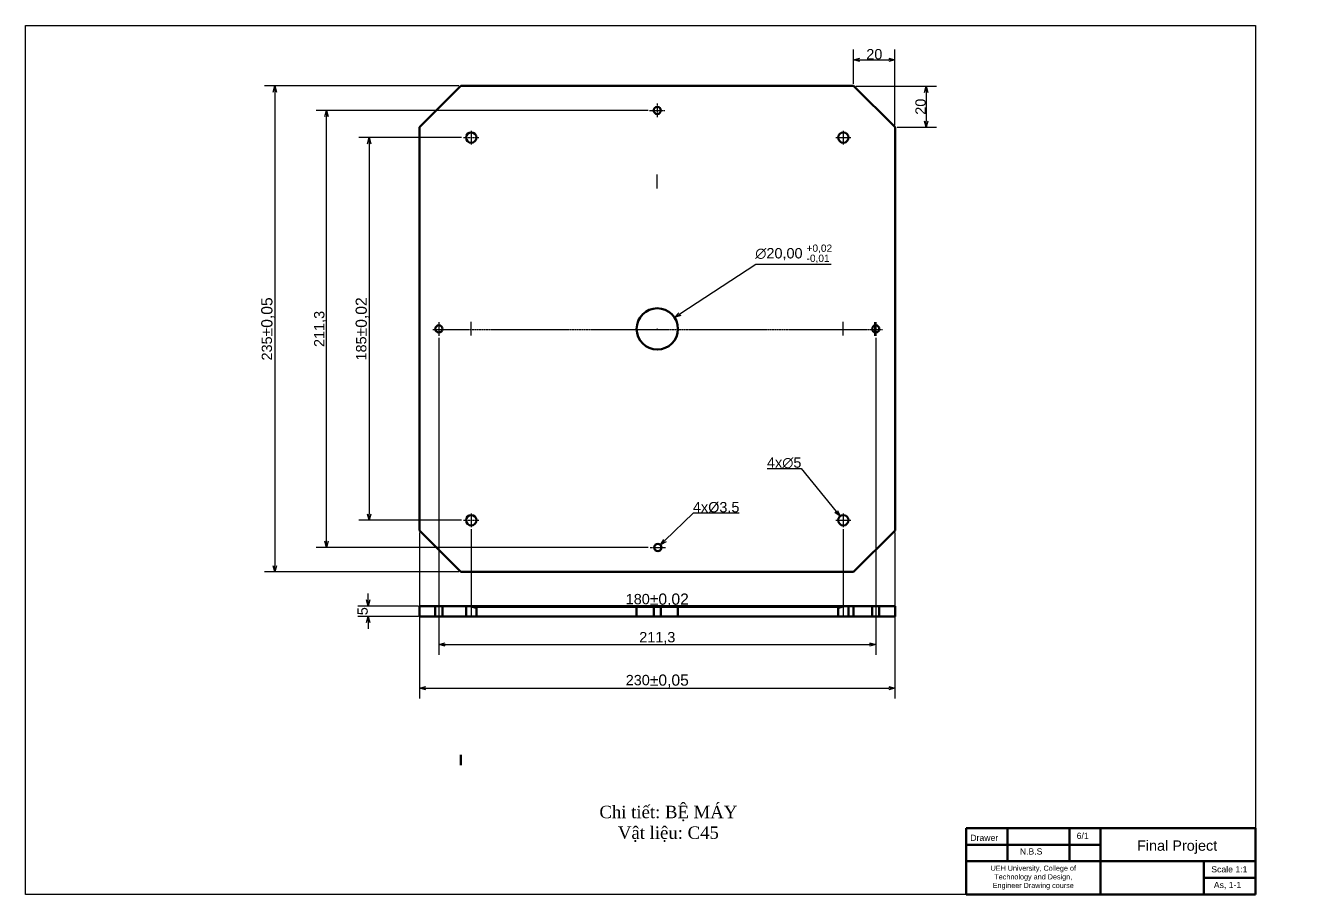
# Model space of a CAD drawing. Header units: inches. Extents: x 632 to 5727, y -9589 to -3994.
# Drawn here: x 632 to 1252, y -5701 to -5281 of the extents above; entities that cross this region are included whole.
import ezdxf

# ---------------------------------------------------------------- set-up
doc = ezdxf.new("R2010")
doc.units = ezdxf.units.IN
doc.header["$MEASUREMENT"] = 0
doc.linetypes.add('CENTER2', pattern=[1.125, 0.75, -0.125, 0.125, -0.125])
for name, color, linetype, lineweight, plot in [('center line', 5, 'CENTER2', 25, False), ('Dimension line', 3, 'Continuous', 25, False), ('visible line', 7, 'Continuous', 50, False)]:
    doc.layers.add(name, color=color, linetype=linetype, lineweight=lineweight, plot=plot)
doc.styles.get("Standard").update_dxf_attribs({"font": 'arial.ttf'})
doc.dimstyles.new('ISO A3', dxfattribs={"dimtxt": 5, "dimasz": 3, "dimexe": 5, "dimexo": 1, "dimgap": 0.09, "dimtad": 1, "dimtoh": 1, "dimdec": 0, "dimzin": 0, "dimdsep": 46, "dimtxsty": 'Standard', "dimblk": 'OPEN30', "dimcen": 0.09, "dimclrd": 256, "dimclre": 256, "dimadec": 0, "dimazin": 0, "dimtfac": 1, "dimtdec": 0, "dimtofl": 0, "dimtmove": 0, "dimatfit": 3, "dimldrblk": 'OPEN30', "dimfxl": 1, "dimtolj": 1, "dimtzin": 0, "dimarcsym": 0})

# ---------------------------------------------------------------- blocks, each defined once
blk = doc.blocks.new('_Open30')
at = {"color": 0, "linetype": 'ByBlock', "lineweight": -2}
for p, q in [((-1, 0.27), (0, 0)), ((0, 0), (-1, -0.27)), ((0, 0), (-1, 0))]:
    blk.add_line(p, q, dxfattribs=at)
blk = doc.blocks.new('*D55')
at = {"layer": 'Defpoints', "color": 0, "transparency": 16777216}
for p in [(797.72, -5561.32), (823.11, -5561.32, -4115.75), (823.11, -5566.32, -4115.75)]:
    blk.add_point(p, dxfattribs=at)
at = {"layer": 'Dimension line', "lineweight": -2, "transparency": 16777216}
for p, q in [((797.72, -5558.32), (797.72, -5555.32)), ((822.11, -5561.32), (792.72, -5561.32)), ((822.11, -5566.32), (792.72, -5566.32)), ((797.72, -5569.32), (797.72, -5572.32))]:
    blk.add_line(p, q, dxfattribs=at)
at = {"layer": 'Dimension line', "lineweight": -2, "transparency": 16777216, "xscale": 3, "yscale": 3, "zscale": 3}
for p, rotation in [((797.72, -5561.32), 270), ((797.72, -5566.32), 90)]:
    blk.add_blockref('_Open30', p, dxfattribs=dict(at, rotation=rotation))
at = {"layer": 'Dimension line', "color": 0, "transparency": 16777216, "insert": (795.08, -5563.82), "char_height": 5, "attachment_point": 5, "rotation": 90}
blk.add_mtext('\\A1;5', dxfattribs=at)
blk = doc.blocks.new('*D56')
at = {"layer": 'Defpoints', "color": 0, "transparency": 16777216}
for p in [(822.62, -5524.86), (1052.62, -5524.86), (1052.62, -5600.98)]:
    blk.add_point(p, dxfattribs=at)
at = {"layer": 'Dimension line', "lineweight": -2, "transparency": 16777216}
for p, q in [((822.62, -5525.86), (822.62, -5605.98)), ((1052.62, -5525.86), (1052.62, -5605.98)), ((825.62, -5600.98), (1049.62, -5600.98))]:
    blk.add_line(p, q, dxfattribs=at)
at = {"layer": 'Dimension line', "lineweight": -2, "transparency": 16777216, "xscale": 3, "yscale": 3, "zscale": 3, "rotation": 180}
blk.add_blockref('_Open30', (822.62, -5600.98), dxfattribs=at)
at = {"layer": 'Dimension line', "lineweight": -2, "transparency": 16777216, "xscale": 3, "yscale": 3, "zscale": 3}
blk.add_blockref('_Open30', (1052.62, -5600.98), dxfattribs=at)
at = {"layer": 'Dimension line', "color": 0, "transparency": 16777216, "insert": (937.62, -5597.64), "char_height": 5, "attachment_point": 5}
blk.add_mtext('\\A1;230{\\H1.08333x;±0,05}', dxfattribs=at)
blk = doc.blocks.new('*D57')
at = {"layer": 'Defpoints', "color": 0, "transparency": 16777216}
for p in [(847.62, -5523.18), (1027.62, -5523.18), (1027.62, -5561.84)]:
    blk.add_point(p, dxfattribs=at)
at = {"layer": 'Dimension line', "lineweight": -2, "transparency": 16777216}
for p, q in [((847.62, -5524.18), (847.62, -5566.84)), ((1027.62, -5524.18), (1027.62, -5566.84)), ((850.62, -5561.84), (1024.62, -5561.84))]:
    blk.add_line(p, q, dxfattribs=at)
at = {"layer": 'Dimension line', "lineweight": -2, "transparency": 16777216, "xscale": 3, "yscale": 3, "zscale": 3, "rotation": 180}
blk.add_blockref('_Open30', (847.62, -5561.84), dxfattribs=at)
at = {"layer": 'Dimension line', "lineweight": -2, "transparency": 16777216, "xscale": 3, "yscale": 3, "zscale": 3}
blk.add_blockref('_Open30', (1027.62, -5561.84), dxfattribs=at)
at = {"layer": 'Dimension line', "color": 0, "transparency": 16777216, "insert": (937.62, -5558.49), "char_height": 5, "attachment_point": 5}
blk.add_mtext('\\A1;180{\\H1.08333x;±0,02}', dxfattribs=at)
blk = doc.blocks.new('*D58')
at = {"layer": 'Defpoints', "color": 0, "transparency": 16777216}
for p in [(831.97, -5430.68), (1043.27, -5430.68), (1043.27, -5579.95)]:
    blk.add_point(p, dxfattribs=at)
at = {"layer": 'Dimension line', "lineweight": -2, "transparency": 16777216}
for p, q in [((831.97, -5431.68), (831.97, -5584.95)), ((1043.27, -5431.68), (1043.27, -5584.95)), ((834.97, -5579.95), (1040.27, -5579.95))]:
    blk.add_line(p, q, dxfattribs=at)
at = {"layer": 'Dimension line', "lineweight": -2, "transparency": 16777216, "xscale": 3, "yscale": 3, "zscale": 3, "rotation": 180}
blk.add_blockref('_Open30', (831.97, -5579.95), dxfattribs=at)
at = {"layer": 'Dimension line', "lineweight": -2, "transparency": 16777216, "xscale": 3, "yscale": 3, "zscale": 3}
blk.add_blockref('_Open30', (1043.27, -5579.95), dxfattribs=at)
at = {"layer": 'Dimension line', "color": 0, "transparency": 16777216, "insert": (937.62, -5576.85), "char_height": 5, "attachment_point": 5}
blk.add_mtext('\\A1;211,3', dxfattribs=at)
blk = doc.blocks.new('*D60')
at = {"layer": 'Defpoints', "color": 0, "transparency": 16777216}
for p in [(843.92, -5334.86), (798.25, -5519.86), (843.92, -5519.86)]:
    blk.add_point(p, dxfattribs=at)
at = {"layer": 'Dimension line', "lineweight": -2, "transparency": 16777216}
for p, q in [((842.92, -5334.86), (793.25, -5334.86)), ((798.25, -5337.86), (798.25, -5516.86)), ((842.92, -5519.86), (793.25, -5519.86))]:
    blk.add_line(p, q, dxfattribs=at)
at = {"layer": 'Dimension line', "lineweight": -2, "transparency": 16777216, "xscale": 3, "yscale": 3, "zscale": 3}
for p, rotation in [((798.25, -5334.86), 90), ((798.25, -5519.86), 270)]:
    blk.add_blockref('_Open30', p, dxfattribs=dict(at, rotation=rotation))
at = {"layer": 'Dimension line', "color": 0, "transparency": 16777216, "insert": (794.9, -5427.36), "char_height": 5, "width": 10.6139, "attachment_point": 5, "rotation": 90}
blk.add_mtext('\\A1;185{\\H1.08333x;±0,02}', dxfattribs=at)
blk = doc.blocks.new('*D61')
at = {"layer": 'Defpoints', "color": 0, "transparency": 16777216}
for p in [(777.66, -5321.71), (934.2, -5321.71), (934.2, -5533.01)]:
    blk.add_point(p, dxfattribs=at)
at = {"layer": 'Dimension line', "lineweight": -2, "transparency": 16777216}
for p, q in [((933.2, -5321.71), (772.66, -5321.71)), ((777.66, -5530.01), (777.66, -5324.71)), ((933.2, -5533.01), (772.66, -5533.01))]:
    blk.add_line(p, q, dxfattribs=at)
at = {"layer": 'Dimension line', "lineweight": -2, "transparency": 16777216, "xscale": 3, "yscale": 3, "zscale": 3}
for p, rotation in [((777.66, -5321.71), 90), ((777.66, -5533.01), 270)]:
    blk.add_blockref('_Open30', p, dxfattribs=dict(at, rotation=rotation))
at = {"layer": 'Dimension line', "color": 0, "transparency": 16777216, "insert": (774.56, -5427.36), "char_height": 5, "attachment_point": 5, "rotation": 90}
blk.add_mtext('\\A1;211,3', dxfattribs=at)
blk = doc.blocks.new('*D62')
at = {"layer": 'Defpoints', "color": 0, "transparency": 16777216}
for p in [(842.62, -5309.86), (752.58, -5544.86), (842.62, -5544.86)]:
    blk.add_point(p, dxfattribs=at)
at = {"layer": 'Dimension line', "lineweight": -2, "transparency": 16777216}
for p, q in [((841.62, -5309.86), (747.58, -5309.86)), ((752.58, -5312.86), (752.58, -5541.86)), ((841.62, -5544.86), (747.58, -5544.86))]:
    blk.add_line(p, q, dxfattribs=at)
at = {"layer": 'Dimension line', "lineweight": -2, "transparency": 16777216, "xscale": 3, "yscale": 3, "zscale": 3}
for p, rotation in [((752.58, -5309.86), 90), ((752.58, -5544.86), 270)]:
    blk.add_blockref('_Open30', p, dxfattribs=dict(at, rotation=rotation))
at = {"layer": 'Dimension line', "color": 0, "transparency": 16777216, "insert": (749.24, -5427.36), "char_height": 5, "attachment_point": 5, "rotation": 90}
blk.add_mtext('\\A1;235{\\H1.08333x;±0,05}', dxfattribs=at)
blk = doc.blocks.new('*D63')
at = {"layer": 'Defpoints', "color": 0, "transparency": 16777216}
for p in [(1052.62, -5297.2), (1032.62, -5309.86), (1052.62, -5329.86)]:
    blk.add_point(p, dxfattribs=at)
at = {"layer": 'Dimension line', "lineweight": -2, "transparency": 16777216}
for p, q in [((1032.62, -5308.86), (1032.62, -5292.2)), ((1052.62, -5328.86), (1052.62, -5292.2)), ((1035.62, -5297.2), (1049.62, -5297.2))]:
    blk.add_line(p, q, dxfattribs=at)
at = {"layer": 'Dimension line', "lineweight": -2, "transparency": 16777216, "xscale": 3, "yscale": 3, "zscale": 3, "rotation": 180}
blk.add_blockref('_Open30', (1032.62, -5297.2), dxfattribs=at)
at = {"layer": 'Dimension line', "lineweight": -2, "transparency": 16777216, "xscale": 3, "yscale": 3, "zscale": 3}
blk.add_blockref('_Open30', (1052.62, -5297.2), dxfattribs=at)
at = {"layer": 'Dimension line', "color": 0, "transparency": 16777216, "insert": (1042.62, -5294.56), "char_height": 5, "attachment_point": 5}
blk.add_mtext('\\A1;20', dxfattribs=at)
blk = doc.blocks.new('*D64')
at = {"layer": 'Defpoints', "color": 0, "transparency": 16777216}
for p in [(1032.75, -5309.99), (1052.62, -5329.86), (1067.65, -5329.86)]:
    blk.add_point(p, dxfattribs=at)
at = {"layer": 'Dimension line', "lineweight": -2, "transparency": 16777216}
for p, q in [((1033.75, -5309.99), (1072.65, -5309.99)), ((1067.65, -5312.99), (1067.65, -5326.86)), ((1053.62, -5329.86), (1072.65, -5329.86))]:
    blk.add_line(p, q, dxfattribs=at)
at = {"layer": 'Dimension line', "lineweight": -2, "transparency": 16777216, "xscale": 3, "yscale": 3, "zscale": 3}
for p, rotation in [((1067.65, -5309.99), 90), ((1067.65, -5329.86), 270)]:
    blk.add_blockref('_Open30', p, dxfattribs=dict(at, rotation=rotation))
at = {"layer": 'Dimension line', "color": 0, "transparency": 16777216, "insert": (1065.01, -5319.93), "char_height": 5, "attachment_point": 5, "rotation": 90}
blk.add_mtext('\\A1;20', dxfattribs=at)
blk = doc.blocks.new('*D65')
at = {"layer": 'Defpoints', "color": 0, "transparency": 16777216}
for p in [(945.99, -5421.89), (929.26, -5432.84)]:
    blk.add_point(p, dxfattribs=at)
at = {"layer": 'Dimension line', "lineweight": -2, "transparency": 16777216}
for p, q in [((985.31, -5396.14), (948.5, -5420.24)), ((1021.81, -5396.14), (985.31, -5396.14)), ((937.53, -5427.36), (937.71, -5427.36)), ((937.62, -5427.45), (937.62, -5427.27))]:
    blk.add_line(p, q, dxfattribs=at)
at = {"layer": 'Dimension line', "lineweight": -2, "transparency": 16777216, "xscale": 3, "yscale": 3, "zscale": 3, "rotation": 213.2195508261573}
blk.add_blockref('_Open30', (945.99, -5421.89), dxfattribs=at)
at = {"layer": 'Dimension line', "color": 0, "transparency": 16777216, "insert": (1003.61, -5390.76), "char_height": 5, "width": 64.5793, "attachment_point": 5}
blk.add_mtext('\\A1;∅20,00 {\\H0.7x;\\S+0,02^ -0,01;}', dxfattribs=at)
blk = doc.blocks.new('*D66')
at = {"layer": 'Defpoints', "color": 0, "transparency": 16777216}
for p in [(936.64, -5534.24), (939.15, -5531.79)]:
    blk.add_point(p, dxfattribs=at)
at = {"layer": 'Dimension line', "lineweight": -2, "transparency": 16777216}
for p, q in [((954.94, -5516.42), (941.3, -5529.7)), ((977.18, -5516.42), (954.94, -5516.42)), ((937.81, -5533.01), (937.99, -5533.01)), ((937.9, -5533.1), (937.9, -5532.92))]:
    blk.add_line(p, q, dxfattribs=at)
at = {"layer": 'Dimension line', "lineweight": -2, "transparency": 16777216, "xscale": 3, "yscale": 3, "zscale": 3, "rotation": 224.2345707975649}
blk.add_blockref('_Open30', (939.15, -5531.79), dxfattribs=at)
at = {"layer": 'Dimension line', "color": 0, "transparency": 16777216, "insert": (966.11, -5513.64), "char_height": 5, "attachment_point": 5}
blk.add_mtext('\\A1;4x%%C3.5', dxfattribs=at)
blk = doc.blocks.new('*D67')
at = {"layer": 'Defpoints', "color": 0, "transparency": 16777216}
for p in [(1026.04, -5517.93), (1029.2, -5521.8)]:
    blk.add_point(p, dxfattribs=at)
at = {"layer": 'Dimension line', "lineweight": -2, "transparency": 16777216}
for p, q in [((990.85, -5494.91), (1007.27, -5494.91)), ((1007.27, -5494.91), (1024.15, -5515.6)), ((1027.53, -5519.86), (1027.71, -5519.86)), ((1027.62, -5519.95), (1027.62, -5519.77))]:
    blk.add_line(p, q, dxfattribs=at)
at = {"layer": 'Dimension line', "lineweight": -2, "transparency": 16777216, "xscale": 3, "yscale": 3, "zscale": 3, "rotation": 309.210142664779}
blk.add_blockref('_Open30', (1026.04, -5517.93), dxfattribs=at)
at = {"layer": 'Dimension line', "color": 0, "transparency": 16777216, "insert": (999.01, -5492.13), "char_height": 5, "attachment_point": 5}
blk.add_mtext('\\A1;4x∅5', dxfattribs=at)

msp = doc.modelspace()

# ---------------------------------------------------------------- linework, layer by layer
msp.add_lwpolyline([(632.05387, -5280.73081), (1227.05387, -5280.73081), (1227.05387, -5700.73081), (632.05387, -5700.73081)], close=True)
at = {"layer": 'center line'}
for p, q in [((937.62375, -5318.39482), (937.62375, -5325.03459, -12114.72769)), ((933.92352, -5321.71471), (941.32398, -5321.71471)), ((847.62375, -5331.54482), (847.62375, -5338.18459)), ((1027.62375, -5331.54482), (1027.62375, -5338.18459)), ((843.92352, -5334.86471), (851.32398, -5334.86471)), ((1023.92352, -5334.86471), (1031.32398, -5334.86471)), ((937.35064, -5352.76309, -16049.56724), (937.35064, -5359.40286, -16049.56724)), ((831.97375, -5424.04482), (831.97375, -5430.68459)), ((831.97375, -5424.04482, -11933.81824), (831.97375, -5430.68459, -11933.81824)), ((847.38477, -5423.90276, -11933.81824), (847.38477, -5430.54253, -11933.81824)), ((1027.31651, -5423.90276, -11933.81824), (1027.31651, -5430.54253, -11933.81824)), ((1042.72754, -5424.04482, -11933.81824), (1042.72754, -5430.68459, -11933.81824)), ((1043.27375, -5424.04482), (1043.27375, -5430.68459)), ((828.985, -5427.69165), (1046.64002, -5427.69165)), ((847.62375, -5516.54482), (847.62375, -5523.18459)), ((1027.62375, -5516.54482), (1027.62375, -5523.18459)), ((843.92352, -5519.86471), (851.32398, -5519.86471)), ((1023.92352, -5519.86471), (1031.32398, -5519.86471)), ((934.19633, -5533.01471), (941.59679, -5533.01471))]:
    msp.add_line(p, q, dxfattribs=at)
at = {"layer": 'visible line'}
for p, q in [((842.62375, -5309.86471), (822.62375, -5329.86471)), ((1032.62375, -5309.86471), (842.62375, -5309.86471)), ((1032.62375, -5309.86471), (1052.62375, -5329.86471)), ((822.62375, -5329.86471), (822.62375, -5524.86471)), ((1052.62375, -5524.86471), (1052.62375, -5329.86471)), ((842.62375, -5544.86471), (822.62375, -5524.86471)), ((1032.62375, -5544.86471), (1052.62375, -5524.86471)), ((842.62375, -5544.86471), (1032.62375, -5544.86471)), ((822.62375, -5561.42363, -4115.749), (1052.62375, -5561.42363, -4115.749)), ((822.62375, -5566.42363, -4115.749), (822.62375, -5561.42363, -4115.749)), ((830.22375, -5561.42363, -4115.749), (830.22375, -5566.42363, -4115.749)), ((833.72375, -5561.42363, -4115.749), (833.72375, -5566.42363, -4115.749)), ((845.12375, -5561.42363, -4115.749), (845.12375, -5566.42363, -4115.749)), ((850.12375, -5561.42363, -4115.749), (850.12375, -5566.42363, -4115.749)), ((927.62375, -5561.42363, -4115.749), (927.62375, -5566.42363, -4115.749)), ((935.87375, -5561.42363, -4115.749), (935.87375, -5566.42363, -4115.749)), ((939.37375, -5561.42363, -4115.749), (939.37375, -5566.42363, -4115.749)), ((947.62375, -5561.42363, -4115.749), (947.62375, -5566.42363, -4115.749)), ((1025.12375, -5561.42363, -4115.749), (1025.12375, -5566.42363, -4115.749)), ((1030.12375, -5561.42363, -4115.749), (1030.12375, -5566.42363, -4115.749)), ((1032.62375, -5561.42363, -4115.749), (1032.62375, -5566.42363, -4115.749)), ((1041.52375, -5561.42363, -4115.749), (1041.52375, -5566.42363, -4115.749)), ((1045.02375, -5561.42363, -4115.749), (1045.02375, -5566.42363, -4115.749)), ((1052.62375, -5561.42363, -4115.749), (1052.62375, -5566.42363, -4115.749)), ((1052.62375, -5566.42363, -4115.749), (822.62375, -5566.42363, -4115.749)), ((842.62375, -5633.26423), (842.62375, -5638.26423)), ((1087.05387, -5668.73081), (1227.05387, -5668.73081))]:
    msp.add_line(p, q, dxfattribs=at)
at = {"layer": 'visible line', "lineweight": 50}
for p, q in [((1227.05387, -5668.73081), (1087.05387, -5668.73081)), ((1087.05387, -5668.73081), (1087.05387, -5700.73081)), ((1137.05387, -5668.73081), (1107.05387, -5668.73081)), ((1137.05387, -5668.73081), (1107.05387, -5668.73081)), ((1107.05387, -5668.73081), (1107.05387, -5684.73081)), ((1152.05387, -5668.73081), (1137.05387, -5668.73081)), ((1152.05387, -5668.73081), (1137.05387, -5668.73081)), ((1137.05387, -5668.73081), (1137.05387, -5684.73081)), ((1152.05387, -5700.73081), (1152.05387, -5668.73081)), ((1227.05387, -5700.73081), (1227.05387, -5668.73081)), ((1152.05387, -5676.73081), (1087.05387, -5676.73081)), ((1107.05387, -5676.73081), (1152.05387, -5676.73081)), ((1107.05387, -5684.73081), (1087.05387, -5684.73081)), ((1087.05387, -5684.73081), (1152.05387, -5684.73081)), ((1152.05387, -5684.73081), (1227.05387, -5684.73081)), ((1227.05387, -5684.73081), (1202.05387, -5684.73081)), ((1202.05387, -5684.73081), (1202.05387, -5700.73081)), ((1202.05387, -5692.73081), (1227.05387, -5692.73081)), ((1087.05387, -5700.73081), (1227.05387, -5700.73081)), ((1087.05387, -5700.73081), (1152.05387, -5700.73081))]:
    msp.add_line(p, q, dxfattribs=at)
at = {"layer": 'visible line'}
for centre, radius in [((937.62375, -5321.71471), 1.75), ((847.62375, -5334.86471), 2.5), ((1027.62375, -5334.86471), 2.5), ((937.62375, -5427.36471), 10), ((831.97375, -5427.36471), 1.75), ((1043.27375, -5427.36471), 1.75), ((847.62375, -5519.86471), 2.5), ((1027.62375, -5519.86471), 2.5), ((937.89656, -5533.01471), 1.75)]:
    msp.add_circle(centre, radius, dxfattribs=at)

# ---------------------------------------------------------------- texts
at = {"color": 1, "insert": (889.37755, -5657.90499), "char_height": 6, "attachment_point": 1}
msp.add_mtext_dynamic_manual_height_columns('\\pxqc;{\\fTimes New Roman|b0|i0|c0|p18;\\C256;Chi tiết: BỆ MÁY\\PVật liệu: C45}', width=107.2094402, gutter_width=1, heights=[0], dxfattribs=at)
at = {"layer": 'Dimension line', "insert": (1089.04941, -5671.89671), "char_height": 3, "attachment_point": 1}
msp.add_mtext_dynamic_manual_height_columns('{\\C0;Drawer}', width=33.9958744, gutter_width=25, heights=[2.28621], dxfattribs=at)
at = {"layer": 'visible line', "attachment_point": 1}
for s, width, heights, insert, char_height in [('6/1', 33.9958744, [2.28621], (1140.49673, -5670.93612), 3), ('N.B.S', 33.9958744, [2.28621], (1112.99655, -5678.47194), 3), ('Final Project', 49.9491703, [0], (1169.70133, -5674.6541), 5), ('\\pxqc;UEH University, College of Technology and Design, \\PEngineer Drawing course ', 58.9083844, [19.15756], (1090.04685, -5686.83423), 2.5), ('Scale 1:1', 33.9958744, [2.28621], (1205.62161, -5687.12128), 3), ('As, 1-1', 33.9958744, [2.28621], (1206.85346, -5694.69144), 3)]:
    msp.add_mtext_dynamic_manual_height_columns(s, width=width, gutter_width=25, heights=heights, dxfattribs=dict(at, insert=insert, char_height=char_height))

# ---------------------------------------------------------------- dimensions: what is measured, and where the dimension line sits
at = {"layer": 'Dimension line'}
dim = msp.add_linear_dim(base=(1052.62375, -5297.2006), p1=(1032.62375, -5309.86471), p2=(1052.62375, -5329.86471), dimstyle='ISO A3', dxfattribs=at)
dim.commit()
dim.dimension.update_dxf_attribs({"geometry": '*D63', "text_midpoint": (1042.62375, -5294.55774)})
for base, p1, p2, text, picture, middle in [((752.58252, -5544.86471), (842.62375, -5309.86471), (842.62375, -5544.86471), '<>{\\H1.08333x;±0,05}', '*D62', (749.23736, -5427.36471)), ((777.65903, -5321.71471), (934.19633, -5533.01471), (934.19633, -5321.71471), '<>,3', '*D61', (774.56425, -5427.36471)), ((798.25004, -5519.86471), (843.92352, -5334.86471), (843.92352, -5519.86471), '<>{\\H1.08333x;±0,02}', '*D60', (794.90488, -5427.36471))]:
    dim = msp.add_linear_dim(base=base, p1=p1, p2=p2, angle=90, text=text, dimstyle='ISO A3', dxfattribs=at)
    dim.commit()
    dim.dimension.update_dxf_attribs({"geometry": picture, "text_midpoint": middle})
for base, p1, p2, picture, middle in [((1067.65329, -5329.86471), (1032.75064, -5309.99161), (1052.62375, -5329.86471), '*D64', (1065.01043, -5319.92816)), ((797.71738, -5561.32487, -4115.749), (823.11014, -5566.32487, -8231.498), (823.11014, -5561.32487, -8231.498), '*D55', (795.08475, -5563.82487, -4115.749))]:
    dim = msp.add_linear_dim(base=base, p1=p1, p2=p2, angle=90, dimstyle='ISO A3', dxfattribs=at)
    dim.commit()
    dim.dimension.update_dxf_attribs({"geometry": picture, "text_midpoint": middle})
for p1, p2, text, picture, middle in [((929.25797, -5432.8432), (945.98952, -5421.88622), '<>,00 {\\H0.7x;\\S+0,02^ -0,01;}', '*D65', (1003.60726, -5396.13563)), ((1029.20416, -5521.80179), (1026.04333, -5517.92763), '4x<>', '*D67', (999.01315, -5494.91331)), ((936.6427, -5534.2355), (939.15042, -5531.79391), '4x%%C3.5', '*D66', (966.10511, -5516.42159))]:
    dim = msp.add_diameter_dim_2p(p1=p1, p2=p2, text=text, dimstyle='ISO A3', dxfattribs=at)
    dim.commit()
    dim.dimension.update_dxf_attribs({"geometry": picture, "text_midpoint": middle, "dimtype": 163})
for base, p1, p2, text, picture, middle in [((1043.27375, -5579.9472), (831.97375, -5430.68459), (1043.27375, -5430.68459), '<>,3', '*D58', (937.62375, -5576.85242)), ((1027.62375, -5561.83922), (847.62375, -5523.18459), (1027.62375, -5523.18459), '<>{\\H1.08333x;±0,02}', '*D57', (937.62375, -5558.49405)), ((1052.62375, -5600.98127), (822.62375, -5524.86471), (1052.62375, -5524.86471), '<>{\\H1.08333x;±0,05}', '*D56', (937.62375, -5597.63611))]:
    dim = msp.add_linear_dim(base=base, p1=p1, p2=p2, text=text, dimstyle='ISO A3', dxfattribs=at)
    dim.commit()
    dim.dimension.update_dxf_attribs({"geometry": picture, "text_midpoint": middle})

doc.saveas('drawing.dxf')
